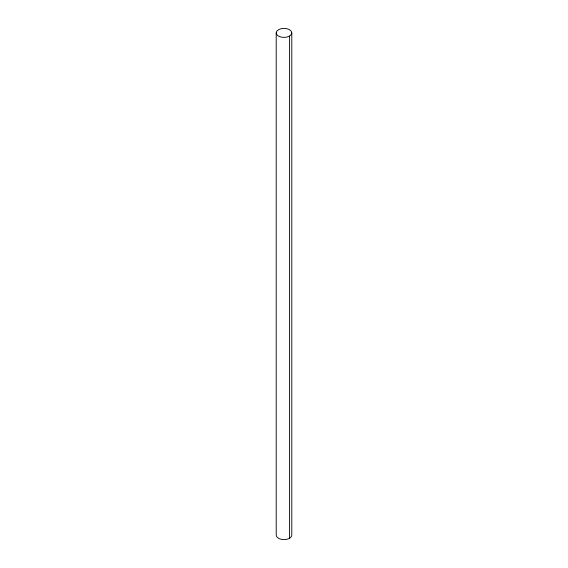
<?xml version="1.0" encoding="UTF-8"?>
<svg xmlns="http://www.w3.org/2000/svg" width="568" height="568" viewBox="0 0 568 568"><rect width="100%" height="100%" fill="white"/><g stroke="black" fill="none" stroke-linecap="round" stroke-linejoin="round"><path stroke-width="0.85" d="M291.789 32.937A7.789 4.494 0 0 1 280.038 36.764A7.789 4.494 0 0 1 280.173 28.982A7.789 4.494 0 0 1 291.789 32.937L291.789 535.148A7.789 4.494 0 0 1 283.922 539.6A7.789 4.494 0 0 1 276.211 535.063L276.211 32.852M289.502 36.075L289.502 538.286"/></g></svg>
